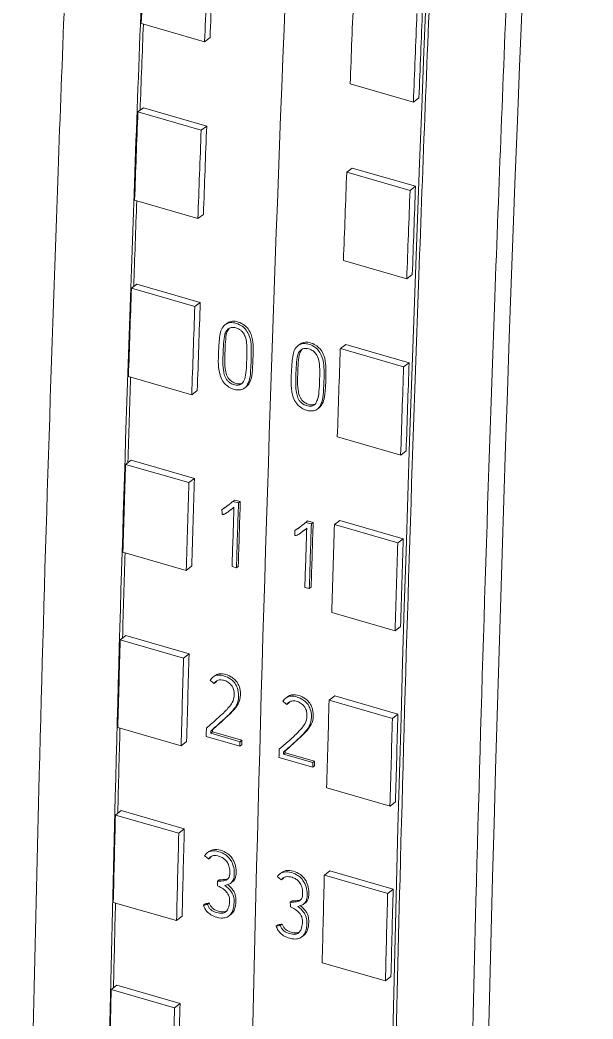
# Model space of a CAD drawing. Header units: inches. Extents: x 9220 to 92460, y -39241 to 4813.
# Drawn here: x 74714.8 to 74726.42, y -33803.64 to -33783.39 of the extents above; entities that cross this region are included whole.
import ezdxf

# ---------------------------------------------------------------- set-up
doc = ezdxf.new("R2010")
doc.units = ezdxf.units.IN
doc.header["$MEASUREMENT"] = 0

# ---------------------------------------------------------------- blocks, each defined once
blk = doc.blocks.new('A$C027ebf9d')
at = {"color": 0, "linetype": 'Continuous', "lineweight": 0}
for p, q in [((21.3335, -17.208), (21.4017, -17.2277)), ((21.4075, -17.2233), (21.4017, -17.2277)), ((21.6267, -17.2927), (21.5585, -17.273)), ((21.6326, -17.2883), (21.6267, -17.2927)), ((21.3298, -17.3033), (21.3357, -17.2989)), ((21.3298, -17.3033), (21.398, -17.323)), ((21.3357, -17.2989), (21.4039, -17.3185)), ((21.398, -17.323), (21.4039, -17.3185)), ((21.5548, -17.3682), (21.5607, -17.3638)), ((21.623, -17.3879), (21.5548, -17.3682)), ((21.6289, -17.3835), (21.5607, -17.3638)), ((21.623, -17.3879), (21.6289, -17.3835)), ((21.3263, -17.3984), (21.3945, -17.4181)), ((21.4004, -17.4137), (21.3945, -17.4181)), ((21.6195, -17.4831), (21.5513, -17.4634)), ((21.6254, -17.4786), (21.6195, -17.4831)), ((21.3229, -17.4934), (21.3288, -17.4889)), ((21.3288, -17.4889), (21.397, -17.5086)), ((21.3229, -17.4934), (21.3911, -17.5131)), ((21.3911, -17.5131), (21.397, -17.5086)), ((21.4236, -17.5327), (21.4256, -17.5312)), ((21.5021, -17.5553), (21.504, -17.5538)), ((21.5479, -17.5584), (21.5538, -17.5539)), ((21.622, -17.5736), (21.5538, -17.5539)), ((21.6161, -17.5781), (21.5479, -17.5584)), ((21.6161, -17.5781), (21.622, -17.5736)), ((21.3197, -17.5883), (21.3879, -17.608)), ((21.4446, -17.6009), (21.4465, -17.5994)), ((21.3938, -17.6035), (21.3879, -17.608)), ((21.523, -17.6236), (21.5249, -17.6221)), ((21.6129, -17.673), (21.5447, -17.6533)), ((21.6188, -17.6685), (21.6129, -17.673)), ((21.3166, -17.6831), (21.3225, -17.6785)), ((21.3166, -17.6831), (21.3848, -17.7027)), ((21.3225, -17.6785), (21.3907, -17.6982)), ((21.3848, -17.7027), (21.3907, -17.6982)), ((21.4322, -17.723), (21.4342, -17.7215)), ((21.4382, -17.7247), (21.4322, -17.723)), ((21.4342, -17.7215), (21.4401, -17.7232)), ((21.4382, -17.7247), (21.4401, -17.7232)), ((21.4204, -17.7318), (21.4223, -17.7303)), ((21.4296, -17.7322), (21.4316, -17.7307)), ((21.5106, -17.7456), (21.5126, -17.7441)), ((21.5166, -17.7473), (21.5106, -17.7456)), ((21.5126, -17.7441), (21.5186, -17.7458)), ((21.5166, -17.7473), (21.5186, -17.7458)), ((21.5416, -17.748), (21.5475, -17.7435)), ((21.6098, -17.7677), (21.5416, -17.748)), ((21.6157, -17.7632), (21.5475, -17.7435)), ((21.4988, -17.7544), (21.5008, -17.7529)), ((21.508, -17.7548), (21.51, -17.7533)), ((21.6098, -17.7677), (21.6157, -17.7632)), ((21.3136, -17.7777), (21.3818, -17.7974)), ((21.3877, -17.7929), (21.3818, -17.7974)), ((21.4313, -17.793), (21.436, -17.7944)), ((21.436, -17.7944), (21.438, -17.7929)), ((21.5097, -17.8156), (21.5144, -17.817)), ((21.5144, -17.817), (21.5164, -17.8155)), ((21.6069, -17.8624), (21.5387, -17.8427)), ((21.6127, -17.8578), (21.6069, -17.8624)), ((21.3108, -17.8722), (21.3167, -17.8676)), ((21.3167, -17.8676), (21.3849, -17.8873)), ((21.3108, -17.8722), (21.379, -17.8919)), ((21.379, -17.8919), (21.3849, -17.8873)), ((21.4105, -17.9124), (21.4125, -17.9109)), ((21.4118, -17.9193), (21.4138, -17.9178)), ((21.489, -17.935), (21.4909, -17.9335)), ((21.5359, -17.9372), (21.5418, -17.9326)), ((21.61, -17.9523), (21.5418, -17.9326)), ((21.4902, -17.9419), (21.4922, -17.9404)), ((21.6041, -17.9569), (21.5359, -17.9372)), ((21.6041, -17.9569), (21.61, -17.9523)), ((21.3082, -17.9666), (21.3764, -17.9863)), ((21.4033, -17.9763), (21.4396, -17.9867)), ((21.4082, -17.9728), (21.4102, -17.9713)), ((21.4398, -17.9819), (21.4082, -17.9728)), ((21.4083, -17.9705), (21.4102, -17.969)), ((21.4102, -17.9713), (21.4417, -17.9804)), ((21.3823, -17.9817), (21.3764, -17.9863)), ((21.4396, -17.9867), (21.4416, -17.9852)), ((21.4398, -17.9819), (21.4417, -17.9804)), ((21.4866, -17.9954), (21.4886, -17.9939)), ((21.5182, -18.0045), (21.4866, -17.9954)), ((21.4867, -17.9931), (21.4887, -17.9916)), ((21.4886, -17.9939), (21.5202, -18.003)), ((21.4818, -17.9989), (21.5181, -18.0094)), ((21.5181, -18.0094), (21.52, -18.0079)), ((21.5182, -18.0045), (21.5202, -18.003)), ((21.6014, -18.0513), (21.5332, -18.0316)), ((21.6073, -18.0467), (21.6014, -18.0513)), ((21.3057, -18.0609), (21.3116, -18.0562)), ((21.3057, -18.0609), (21.3739, -18.0805)), ((21.3116, -18.0562), (21.3798, -18.0759)), ((21.3739, -18.0805), (21.3798, -18.0759)), ((21.4043, -18.1017), (21.4063, -18.1002)), ((21.406, -18.1083), (21.4079, -18.1068)), ((21.4827, -18.1243), (21.4847, -18.1228)), ((21.5307, -18.1258), (21.5366, -18.1212)), ((21.5989, -18.1455), (21.5307, -18.1258)), ((21.6048, -18.1409), (21.5366, -18.1212)), ((21.4156, -18.1322), (21.4175, -18.1307)), ((21.4298, -18.1342), (21.4318, -18.1327)), ((21.4844, -18.1309), (21.4864, -18.1294)), ((21.5989, -18.1455), (21.6048, -18.1409)), ((21.3033, -18.155), (21.3715, -18.1747)), ((21.4003, -18.158), (21.4023, -18.1565)), ((21.4047, -18.1572), (21.4067, -18.1557)), ((21.494, -18.1548), (21.496, -18.1533)), ((21.5083, -18.1569), (21.5102, -18.1554)), ((21.3774, -18.17), (21.3715, -18.1747)), ((21.4278, -18.1697), (21.4298, -18.1682)), ((21.4788, -18.1806), (21.4807, -18.1792)), ((21.4832, -18.1799), (21.4851, -18.1784)), ((21.5062, -18.1923), (21.5082, -18.1908)), ((21.5965, -18.2397), (21.5283, -18.22)), ((21.6024, -18.235), (21.5965, -18.2397)), ((21.3011, -18.249), (21.307, -18.2443)), ((21.307, -18.2443), (21.3752, -18.264)), ((21.3011, -18.249), (21.3693, -18.2687)), ((21.3693, -18.2687), (21.3752, -18.264))]:
    blk.add_line(p, q, dxfattribs=at)
for centre, major_axis, ratio, start_param, end_param in [((41.1225, -2.632), (-10.9193, -37.8255), 0.433013, -1.102762, -0.989056), ((41.1225, -2.632), (-10.9193, -37.8255), 0.433013, -1.102762, -0.989056), ((41.2725, -2.6753), (-10.9193, -37.8255), 0.433013, -1.100465, -0.991379), ((41.358, -2.6997), (-10.9095, -37.7915), 0.433013, -1.097566, -0.991094), ((41.0441, -2.6094), (-10.9193, -37.8255), 0.433013, -1.055709, -1.053001), ((41.2691, -2.6743), (-10.9193, -37.8255), 0.433013, -1.055709, -1.053001), ((41.0441, -2.6094), (-10.9193, -37.8255), 0.433013, -1.050295, -1.047589), ((41.2691, -2.6743), (-10.9193, -37.8255), 0.433013, -1.050295, -1.047589), ((41.0441, -2.6094), (-10.9193, -37.8255), 0.433013, -1.044884, -1.042178), ((41.2691, -2.6743), (-10.9193, -37.8255), 0.433013, -1.044884, -1.042178), ((41.0441, -2.6094), (-10.9193, -37.8255), 0.433013, -1.039474, -1.03677), ((41.0946, -2.624), (-10.9197, -37.8254), 0.43303, -1.039167, -1.037175), ((41.0653, -2.6157), (-8.72, -38.45), 0.458432, -1.065454, -1.065306), ((41.0899, -2.6228), (-10.9208, -37.8292), 0.43303, -1.039002, -1.037182), ((41.1731, -2.6466), (-10.9197, -37.8254), 0.43303, -1.039167, -1.037175), ((41.1437, -2.6383), (-8.72, -38.45), 0.458432, -1.065454, -1.065306), ((41.1683, -2.6454), (-10.9208, -37.8292), 0.43303, -1.039002, -1.037182), ((41.2691, -2.6743), (-10.9193, -37.8255), 0.433013, -1.039474, -1.03677), ((41.0441, -2.6094), (-10.9193, -37.8255), 0.433013, -1.034067, -1.031362), ((40.3194, -2.4004), (-66.7301, 53.1473), 0.280885, 1.510659, 1.510723), ((40.3978, -2.423), (-66.7301, 53.1473), 0.280885, 1.510659, 1.510723), ((41.2691, -2.6743), (-10.9193, -37.8255), 0.433013, -1.034067, -1.031362), ((41.0675, -2.6163), (-10.9208, -37.8292), 0.43303, -1.032007, -1.031752), ((41.0722, -2.6175), (-10.9197, -37.8254), 0.43303, -1.03195, -1.031883), ((41.1038, -2.6266), (-10.9197, -37.8254), 0.43303, -1.031883, -1.031744), ((41.1459, -2.639), (-10.9208, -37.8292), 0.43303, -1.032007, -1.031752), ((41.1506, -2.6401), (-10.9197, -37.8254), 0.43303, -1.03195, -1.031883), ((41.1822, -2.6493), (-10.9197, -37.8254), 0.43303, -1.031883, -1.031744), ((41.0441, -2.6094), (-10.9193, -37.8255), 0.433013, -1.02866, -1.025957), ((41.2691, -2.6743), (-10.9193, -37.8255), 0.433013, -1.02866, -1.025957), ((42.4289, -3.0094), (-78.3791, -17.1476), 0.134473, 1.269885, 1.269943), ((42.5074, -3.032), (-78.3791, -17.1476), 0.134473, 1.269885, 1.269943), ((41.0441, -2.6094), (-10.9193, -37.8255), 0.433013, -1.023255, -1.020552)]:
    blk.add_ellipse(centre, major_axis=major_axis, ratio=ratio, start_param=start_param, end_param=end_param, dxfattribs=at)
at = {"color": 0, "linetype": 'Continuous', "lineweight": 0, "extrusion": (0, 0, -1)}
for centre, major_axis, ratio, start_param, end_param in [((40.9759, -2.5897), (10.9226, 37.8369), 0.433013, -2.088592, -2.085884), ((41.0441, -2.6094), (10.9226, 37.8369), 0.433013, -2.088592, -2.085884), ((41.2009, -2.6547), (10.9226, 37.8369), 0.433013, -2.088592, -2.085884), ((41.2691, -2.6743), (10.9226, 37.8369), 0.433013, -2.088592, -2.085884), ((40.9725, -2.5887), (10.9193, 37.8255), 0.433013, -2.091401, -2.088763), ((40.9759, -2.5897), (10.9226, 37.8369), 0.433013, -2.094004, -2.091297), ((41.0441, -2.6094), (10.9226, 37.8369), 0.433013, -2.094004, -2.091297), ((41.2009, -2.6547), (10.9226, 37.8369), 0.433013, -2.094004, -2.091297), ((41.2691, -2.6743), (10.9226, 37.8369), 0.433013, -2.094004, -2.091297), ((40.9725, -2.5887), (10.9193, 37.8255), 0.433013, -2.096813, -2.094177), ((40.9759, -2.5897), (10.9226, 37.8369), 0.433013, -2.099414, -2.096709), ((41.0441, -2.6094), (10.9226, 37.8369), 0.433013, -2.099414, -2.096709), ((41.2009, -2.6547), (10.9226, 37.8369), 0.433013, -2.099414, -2.096709), ((41.2691, -2.6743), (10.9226, 37.8369), 0.433013, -2.099414, -2.096709), ((40.9725, -2.5887), (10.9193, 37.8255), 0.433013, -2.102224, -2.09959), ((40.9759, -2.5897), (10.9226, 37.8369), 0.433013, -2.104823, -2.102118), ((41.0441, -2.6094), (10.9226, 37.8369), 0.433013, -2.104823, -2.102118), ((41.0946, -2.6242), (10.9208, 37.8292), 0.43303, -2.104411, -2.102419), ((41.1731, -2.6468), (10.9208, 37.8292), 0.43303, -2.104411, -2.102419), ((41.2009, -2.6547), (10.9226, 37.8369), 0.433013, -2.104823, -2.102118), ((41.2691, -2.6743), (10.9226, 37.8369), 0.433013, -2.104823, -2.102118), ((40.9725, -2.5887), (10.9193, 37.8255), 0.433013, -2.107633, -2.105), ((40.9759, -2.5897), (10.9226, 37.8369), 0.433013, -2.11023, -2.107526), ((41.0441, -2.6094), (10.9226, 37.8369), 0.433013, -2.11023, -2.107526), ((41.2009, -2.6547), (10.9226, 37.8369), 0.433013, -2.11023, -2.107526), ((41.2691, -2.6743), (10.9226, 37.8369), 0.433013, -2.11023, -2.107526), ((40.9725, -2.5887), (10.9193, 37.8255), 0.433013, -2.11304, -2.11041), ((41.0722, -2.6177), (10.9208, 37.8292), 0.43303, -2.109702, -2.109636), ((41.1038, -2.6268), (10.9208, 37.8292), 0.43303, -2.109841, -2.109702), ((41.1506, -2.6403), (10.9208, 37.8292), 0.43303, -2.109702, -2.109636), ((41.1822, -2.6495), (10.9208, 37.8292), 0.43303, -2.109841, -2.109702), ((40.9759, -2.5897), (10.9226, 37.8369), 0.433013, -2.115636, -2.112933), ((41.0441, -2.6094), (10.9226, 37.8369), 0.433013, -2.115636, -2.112933), ((39.932, -2.2885), (-68.22, 53.5601), 0.275788, -1.515397, -1.515333), ((40.0104, -2.3112), (-68.22, 53.5601), 0.275788, -1.515397, -1.515333), ((41.2009, -2.6547), (10.9226, 37.8369), 0.433013, -2.115636, -2.112933), ((41.0482, -2.6108), (8.6746, 38.4625), 0.458913, -2.087114, -2.086976), ((41.2691, -2.6743), (10.9226, 37.8369), 0.433013, -2.115636, -2.112933), ((40.9725, -2.5887), (10.9193, 37.8255), 0.433013, -2.118446, -2.115818), ((42.4294, -3.0093), (-78.3713, -17.1459), 0.134473, -1.269935, -1.269877), ((41.1266, -2.6334), (8.6746, 38.4625), 0.458913, -2.087114, -2.086976), ((42.5078, -3.0319), (-78.3713, -17.1459), 0.134473, -1.269935, -1.269877), ((40.9759, -2.5897), (10.9226, 37.8369), 0.433013, -2.12104, -2.118338), ((41.0441, -2.6094), (10.9226, 37.8369), 0.433013, -2.12104, -2.118338)]:
    blk.add_ellipse(centre, major_axis=major_axis, ratio=ratio, start_param=start_param, end_param=end_param, dxfattribs=at)
at = {"color": 0, "linetype": 'Continuous', "lineweight": 0}
for points, knots in [([(21.285, -19.3517), (21.2855, -19.2373), (21.2876, -18.9639), (21.2939, -18.5275), (21.3059, -17.9892), (21.3215, -17.4883), (21.3411, -16.9868), (21.3647, -16.4697), (21.3923, -15.9626), (21.4138, -15.6178), (21.4209, -15.5078)], [0.1285183, 0.1285183, 0.1285183, 0.1285183, 0.1989102, 0.2963502, 0.3949059, 0.525445, 0.5979674, 0.6950356, 0.8333844, 0.8979673, 0.8979673, 0.8979673, 0.8979673]), ([(21.332, -15.5948), (21.3274, -15.6678), (21.3085, -15.9756), (21.2828, -16.4461), (21.2593, -16.9632), (21.2397, -17.4646), (21.224, -17.9655), (21.2121, -18.5039), (21.2057, -18.9444), (21.2034, -19.2492), (21.2029, -19.3949), (21.2028, -19.4221)], [0.1237088, 0.1237088, 0.1237088, 0.1237088, 0.1666156, 0.3049644, 0.4020326, 0.474555, 0.6050941, 0.7036498, 0.8010898, 0.8739842, 0.8907937, 0.8907937, 0.8907937, 0.8907937]), ([(21.7277, -15.5964), (21.7206, -15.7064), (21.6992, -16.0512), (21.6715, -16.5583), (21.648, -17.0754), (21.6283, -17.5768), (21.6127, -18.0777), (21.6007, -18.6161), (21.5945, -19.0525), (21.5924, -19.3259), (21.5918, -19.4403)], [0.1020327, 0.1020327, 0.1020327, 0.1020327, 0.1666156, 0.3049644, 0.4020326, 0.474555, 0.6050941, 0.7036498, 0.8010898, 0.8714817, 0.8714817, 0.8714817, 0.8714817]), ([(21.8025, -15.7307), (21.7979, -15.8036), (21.779, -16.1115), (21.7534, -16.5819), (21.7298, -17.099), (21.7102, -17.6005), (21.6945, -18.1014), (21.6826, -18.6397), (21.6762, -19.0802), (21.6739, -19.385), (21.6734, -19.5307), (21.6733, -19.558)], [0.1237088, 0.1237088, 0.1237088, 0.1237088, 0.1666156, 0.3049644, 0.4020326, 0.474555, 0.6050941, 0.7036498, 0.8010898, 0.8739842, 0.8907937, 0.8907937, 0.8907937, 0.8907937]), ([(21.4296, -17.5304), (21.4316, -17.5302), (21.4337, -17.5305), (21.4381, -17.5319), (21.4404, -17.5331), (21.4441, -17.5357), (21.4455, -17.5373), (21.4477, -17.5401), (21.4488, -17.5422), (21.4512, -17.5485), (21.4517, -17.5528), (21.4522, -17.562), (21.4517, -17.574), (21.4512, -17.5844), (21.4508, -17.588), (21.4494, -17.594), (21.4483, -17.5963), (21.4465, -17.5992), (21.4455, -17.6004), (21.4427, -17.6022), (21.4411, -17.6027), (21.4394, -17.6029), (21.438, -17.603), (21.4365, -17.6029), (21.4337, -17.6024), (21.4321, -17.6019), (21.4288, -17.6005), (21.427, -17.5994), (21.4239, -17.5967), (21.4225, -17.5953), (21.42, -17.5913), (21.4188, -17.589), (21.4157, -17.5768), (21.4165, -17.5674), (21.4171, -17.5539), (21.4174, -17.5475), (21.4189, -17.5403), (21.4195, -17.5382), (21.4217, -17.5342), (21.4232, -17.5329), (21.4259, -17.5313), (21.4275, -17.5306), (21.4296, -17.5304), (21.4296, -17.5304), (21.4296, -17.5304)], [-0.1111155, -0.1111155, -0.1111155, -0.1111155, -0.1086583, -0.1086583, -0.1059859, -0.1059859, -0.1029874, -0.1029874, -0.0984586, -0.0984586, -0.0906933, -0.0906933, -0.0762837, -0.0762837, -0.0543502, -0.0543502, -0.0323193, -0.0323193, -0.0159271, -0.0159271, 0, 0, 0, 0.0130315, 0.0130315, 0.025191, 0.025191, 0.0383317, 0.0383317, 0.0479156, 0.0479156, 0.0548967, 0.0548967, 0.0728488, 0.0728488, 0.0791035, 0.0791035, 0.0814984, 0.0814984, 0.0839459, 0.0839459, 0.0864601, 0.0864601, 0.0865132, 0.0865132, 0.0865132, 0.0865132]), ([(21.4316, -17.5289), (21.4297, -17.5291), (21.428, -17.5297), (21.4263, -17.5307), (21.4259, -17.531), (21.4256, -17.5312)], [0.135609648, 0.135609648, 0.135609648, 0.135609648, 0.138325648, 0.138325648, 0.13893138, 0.13893138, 0.13893138, 0.13893138]), ([(21.4465, -17.5994), (21.4476, -17.5986), (21.4484, -17.5976), (21.4504, -17.5948), (21.4514, -17.5925), (21.4528, -17.5868), (21.4531, -17.5833), (21.4536, -17.5729), (21.4542, -17.5606), (21.4537, -17.5511), (21.4532, -17.5471), (21.4509, -17.541), (21.4498, -17.5389), (21.4476, -17.5359), (21.4462, -17.5344), (21.4425, -17.5317), (21.4403, -17.5305), (21.4357, -17.529), (21.4336, -17.5287), (21.4316, -17.5289), (21.4316, -17.5289), (21.4316, -17.5289)], [0.2414702, 0.2414702, 0.2414702, 0.2414702, 0.2570515, 0.2570515, 0.2842088, 0.2842088, 0.313235, 0.313235, 0.3332121, 0.3332121, 0.3424456, 0.3424456, 0.3478054, 0.3478054, 0.3512463, 0.3512463, 0.3541297, 0.3541297, 0.3568882, 0.3568882, 0.3568917, 0.3568917, 0.3568917, 0.3568917]), ([(21.4412, -17.5391), (21.4417, -17.5396), (21.4422, -17.5401), (21.4438, -17.5421), (21.4446, -17.5437), (21.4463, -17.5479), (21.4467, -17.5505), (21.4474, -17.556), (21.4472, -17.5602), (21.4471, -17.5671), (21.447, -17.5779), (21.4457, -17.5881), (21.445, -17.5906), (21.4438, -17.5934), (21.4432, -17.5946), (21.4414, -17.5965), (21.4405, -17.597), (21.4384, -17.5977), (21.4371, -17.5978), (21.4339, -17.5975), (21.4322, -17.5969), (21.4294, -17.5956), (21.4282, -17.5948), (21.4272, -17.5938), (21.4262, -17.593), (21.4256, -17.5922), (21.4247, -17.5907), (21.4242, -17.5898), (21.423, -17.587), (21.4225, -17.5848), (21.4218, -17.5808), (21.4214, -17.5777), (21.4214, -17.5673), (21.4217, -17.5571), (21.4228, -17.5459), (21.4233, -17.5437), (21.4241, -17.541), (21.4248, -17.5396), (21.4266, -17.5375), (21.4275, -17.5367), (21.4296, -17.5357), (21.4307, -17.5355), (21.4334, -17.5355), (21.4349, -17.5359), (21.4375, -17.5369), (21.4388, -17.5374), (21.4404, -17.5385), (21.4408, -17.5388), (21.4412, -17.5391)], [-0.1712618, -0.1712618, -0.1712618, -0.1712618, -0.1662072, -0.1662072, -0.1572858, -0.1572858, -0.1424502, -0.1424502, -0.1009639, -0.1009639, -0.075631, -0.075631, -0.0612275, -0.0612275, -0.0504301, -0.0504301, -0.040338, -0.040338, -0.0268727, -0.0268727, -0.0112299, -0.0112299, 0, 0, 0, 0.0098213, 0.0098213, 0.0232161, 0.0232161, 0.0500182, 0.0500182, 0.087065, 0.087065, 0.1181568, 0.1181568, 0.1386283, 0.1386283, 0.1679235, 0.1679235, 0.1882961, 0.1882961, 0.2061734, 0.2061734, 0.2261508, 0.2261508, 0.239729, 0.239729, 0.2435611, 0.2435611, 0.2435611, 0.2435611]), ([(21.4283, -17.5363), (21.4282, -17.5364), (21.4281, -17.5366), (21.4269, -17.5379), (21.4262, -17.5394), (21.4253, -17.542), (21.4248, -17.5439), (21.4237, -17.5551), (21.4234, -17.5658), (21.4234, -17.5761), (21.4237, -17.5795), (21.4246, -17.5838), (21.4251, -17.586), (21.4264, -17.5889), (21.4269, -17.5898), (21.4283, -17.5916), (21.4291, -17.5923), (21.4297, -17.5929), (21.4309, -17.5938), (21.4321, -17.5945), (21.4351, -17.5958), (21.437, -17.5963), (21.44, -17.5963), (21.4412, -17.5961), (21.4423, -17.5956)], [0.2640301, 0.2640301, 0.2640301, 0.2640301, 0.2654367, 0.2654367, 0.2786209, 0.2786209, 0.2884759, 0.2884759, 0.3039526, 0.3039526, 0.3218368, 0.3218368, 0.3340151, 0.3340151, 0.3396562, 0.3396562, 0.3461222, 0.3461222, 0.3461222, 0.3575682, 0.3575682, 0.3724117, 0.3724117, 0.3826963, 0.3826963, 0.3826963, 0.3826963]), ([(21.5081, -17.553), (21.51, -17.5528), (21.5121, -17.5531), (21.5166, -17.5545), (21.5188, -17.5557), (21.5225, -17.5584), (21.524, -17.5599), (21.5261, -17.5628), (21.5272, -17.5648), (21.5296, -17.5711), (21.5301, -17.5754), (21.5306, -17.5847), (21.5301, -17.5967), (21.5296, -17.607), (21.5293, -17.6106), (21.5279, -17.6166), (21.5268, -17.6189), (21.5249, -17.6218), (21.5239, -17.623), (21.5211, -17.6248), (21.5195, -17.6253), (21.5178, -17.6255), (21.5164, -17.6256), (21.515, -17.6255), (21.5121, -17.625), (21.5106, -17.6246), (21.5072, -17.6231), (21.5054, -17.622), (21.5023, -17.6194), (21.5009, -17.6179), (21.4984, -17.6139), (21.4973, -17.6117), (21.4941, -17.5994), (21.495, -17.59), (21.4956, -17.5766), (21.4959, -17.5701), (21.4973, -17.5629), (21.4979, -17.5608), (21.5002, -17.5569), (21.5016, -17.5556), (21.5043, -17.5539), (21.506, -17.5532), (21.508, -17.553), (21.508, -17.553), (21.5081, -17.553)], [-0.1111155, -0.1111155, -0.1111155, -0.1111155, -0.1086583, -0.1086583, -0.1059859, -0.1059859, -0.1029874, -0.1029874, -0.0984586, -0.0984586, -0.0906933, -0.0906933, -0.0762837, -0.0762837, -0.0543502, -0.0543502, -0.0323193, -0.0323193, -0.0159271, -0.0159271, 0, 0, 0, 0.0130315, 0.0130315, 0.025191, 0.025191, 0.0383317, 0.0383317, 0.0479156, 0.0479156, 0.0548967, 0.0548967, 0.0728488, 0.0728488, 0.0791035, 0.0791035, 0.0814984, 0.0814984, 0.0839459, 0.0839459, 0.0864601, 0.0864601, 0.0865132, 0.0865132, 0.0865132, 0.0865132]), ([(21.51, -17.5515), (21.5081, -17.5517), (21.5065, -17.5523), (21.5047, -17.5534), (21.5044, -17.5536), (21.504, -17.5538)], [0.135609648, 0.135609648, 0.135609648, 0.135609648, 0.138325648, 0.138325648, 0.13893138, 0.13893138, 0.13893138, 0.13893138]), ([(21.5249, -17.6221), (21.526, -17.6213), (21.5269, -17.6203), (21.5288, -17.6174), (21.5298, -17.6151), (21.5312, -17.6095), (21.5316, -17.6059), (21.5321, -17.5956), (21.5326, -17.5832), (21.5321, -17.5738), (21.5316, -17.5698), (21.5293, -17.5636), (21.5282, -17.5615), (21.526, -17.5585), (21.5247, -17.557), (21.5209, -17.5543), (21.5187, -17.5531), (21.5141, -17.5516), (21.512, -17.5513), (21.5101, -17.5515), (21.51, -17.5515), (21.51, -17.5515)], [0.2414702, 0.2414702, 0.2414702, 0.2414702, 0.2570515, 0.2570515, 0.2842088, 0.2842088, 0.313235, 0.313235, 0.3332121, 0.3332121, 0.3424456, 0.3424456, 0.3478054, 0.3478054, 0.3512463, 0.3512463, 0.3541297, 0.3541297, 0.3568882, 0.3568882, 0.3568917, 0.3568917, 0.3568917, 0.3568917]), ([(21.5196, -17.5618), (21.5201, -17.5622), (21.5206, -17.5628), (21.5222, -17.5648), (21.523, -17.5663), (21.5247, -17.5705), (21.5251, -17.5731), (21.5258, -17.5787), (21.5257, -17.5828), (21.5256, -17.5897), (21.5254, -17.6005), (21.5242, -17.6108), (21.5234, -17.6132), (21.5222, -17.616), (21.5216, -17.6172), (21.5198, -17.6191), (21.5189, -17.6197), (21.5169, -17.6204), (21.5155, -17.6205), (21.5124, -17.6201), (21.5106, -17.6196), (21.5078, -17.6182), (21.5067, -17.6174), (21.5056, -17.6165), (21.5046, -17.6156), (21.504, -17.6148), (21.5031, -17.6134), (21.5026, -17.6125), (21.5014, -17.6096), (21.5009, -17.6074), (21.5002, -17.6034), (21.4999, -17.6003), (21.4999, -17.5899), (21.5001, -17.5797), (21.5012, -17.5685), (21.5018, -17.5663), (21.5026, -17.5637), (21.5032, -17.5622), (21.505, -17.5601), (21.506, -17.5593), (21.5081, -17.5583), (21.5091, -17.5581), (21.5118, -17.5582), (21.5133, -17.5585), (21.5159, -17.5595), (21.5172, -17.5601), (21.5188, -17.5611), (21.5192, -17.5614), (21.5196, -17.5618)], [-0.1712618, -0.1712618, -0.1712618, -0.1712618, -0.1662072, -0.1662072, -0.1572858, -0.1572858, -0.1424502, -0.1424502, -0.1009639, -0.1009639, -0.075631, -0.075631, -0.0612275, -0.0612275, -0.0504301, -0.0504301, -0.040338, -0.040338, -0.0268727, -0.0268727, -0.0112299, -0.0112299, 0, 0, 0, 0.0098213, 0.0098213, 0.0232161, 0.0232161, 0.0500182, 0.0500182, 0.087065, 0.087065, 0.1181568, 0.1181568, 0.1386283, 0.1386283, 0.1679235, 0.1679235, 0.1882961, 0.1882961, 0.2061734, 0.2061734, 0.2261508, 0.2261508, 0.239729, 0.239729, 0.2435611, 0.2435611, 0.2435611, 0.2435611]), ([(21.5068, -17.5589), (21.5066, -17.5591), (21.5065, -17.5592), (21.5053, -17.5606), (21.5046, -17.562), (21.5038, -17.5646), (21.5032, -17.5665), (21.5021, -17.5778), (21.5018, -17.5884), (21.5018, -17.5988), (21.5022, -17.6021), (21.503, -17.6064), (21.5035, -17.6086), (21.5049, -17.6115), (21.5054, -17.6124), (21.5067, -17.6142), (21.5075, -17.615), (21.5081, -17.6155), (21.5093, -17.6164), (21.5106, -17.6172), (21.5136, -17.6184), (21.5154, -17.6189), (21.5185, -17.6189), (21.5197, -17.6187), (21.5207, -17.6182)], [0.2640301, 0.2640301, 0.2640301, 0.2640301, 0.2654367, 0.2654367, 0.2786209, 0.2786209, 0.2884759, 0.2884759, 0.3039526, 0.3039526, 0.3218368, 0.3218368, 0.3340151, 0.3340151, 0.3396562, 0.3396562, 0.3461222, 0.3461222, 0.3461222, 0.3575682, 0.3575682, 0.3724117, 0.3724117, 0.3826963, 0.3826963, 0.3826963, 0.3826963]), ([(21.4322, -17.723), (21.4313, -17.7238), (21.4303, -17.7245), (21.4293, -17.7253), (21.4293, -17.7254), (21.4292, -17.7255), (21.4291, -17.7256), (21.4282, -17.7263), (21.4273, -17.7269), (21.4264, -17.7276), (21.4262, -17.7278), (21.426, -17.728), (21.4257, -17.7282), (21.4248, -17.7289), (21.4238, -17.7296), (21.4228, -17.7303), (21.422, -17.7308), (21.4212, -17.7313), (21.4204, -17.7318)], [0, 0, 0, 0, 0.250322, 0.250322, 0.250322, 0.275948, 0.275948, 0.275948, 0.500643, 0.500643, 0.500643, 0.561097, 0.561097, 0.561097, 0.80727, 0.80727, 0.80727, 1, 1, 1, 1]), ([(21.4223, -17.7303), (21.4232, -17.7298), (21.424, -17.7293), (21.4248, -17.7288), (21.425, -17.7287), (21.4252, -17.7285), (21.4255, -17.7283), (21.4257, -17.7282), (21.4259, -17.728), (21.4261, -17.7279)], [0, 0, 0, 0, 0.1926314, 0.1926314, 0.1926314, 0.250698, 0.250698, 0.250698, 0.3021694, 0.3021694, 0.3021694, 0.3021694]), ([(21.4205, -17.737), (21.4209, -17.7371), (21.4213, -17.7371), (21.4218, -17.7371), (21.4222, -17.737), (21.4227, -17.7368), (21.4233, -17.7365), (21.4251, -17.7354), (21.4263, -17.7346), (21.4292, -17.7325), (21.4313, -17.7309), (21.4332, -17.7293)], [-0.06741879, -0.06741879, -0.06741879, -0.06741879, -0.05862456, -0.05862456, -0.04697844, -0.04697844, -0.03637491, -0.03637491, -0.02425023, -0.02425023, 0, 0, 0, 0]), ([(21.4332, -17.7294), (21.4329, -17.7297), (21.4326, -17.7299), (21.4322, -17.7302), (21.432, -17.7304), (21.4318, -17.7305), (21.4316, -17.7307)], [0.1661425, 0.1661425, 0.1661425, 0.1661425, 0.2518053, 0.2518053, 0.2518053, 0.3074419, 0.3074419, 0.3074419, 0.3074419]), ([(21.5106, -17.7456), (21.5097, -17.7464), (21.5087, -17.7472), (21.5078, -17.748), (21.5077, -17.748), (21.5076, -17.7481), (21.5075, -17.7482), (21.5066, -17.7489), (21.5058, -17.7496), (21.5049, -17.7502), (21.5046, -17.7504), (21.5044, -17.7506), (21.5042, -17.7508), (21.5032, -17.7515), (21.5022, -17.7523), (21.5012, -17.7529), (21.5004, -17.7535), (21.4996, -17.7539), (21.4988, -17.7544)], [0, 0, 0, 0, 0.250322, 0.250322, 0.250322, 0.275948, 0.275948, 0.275948, 0.500643, 0.500643, 0.500643, 0.561097, 0.561097, 0.561097, 0.80727, 0.80727, 0.80727, 1, 1, 1, 1]), ([(21.5008, -17.7529), (21.5016, -17.7525), (21.5024, -17.752), (21.5032, -17.7514), (21.5034, -17.7513), (21.5037, -17.7511), (21.5039, -17.751), (21.5041, -17.7508), (21.5043, -17.7507), (21.5045, -17.7505)], [0, 0, 0, 0, 0.1926314, 0.1926314, 0.1926314, 0.250698, 0.250698, 0.250698, 0.3021694, 0.3021694, 0.3021694, 0.3021694]), ([(21.4989, -17.7597), (21.4993, -17.7598), (21.4997, -17.7598), (21.5003, -17.7597), (21.5006, -17.7596), (21.5012, -17.7594), (21.5017, -17.7592), (21.5036, -17.758), (21.5047, -17.7572), (21.5076, -17.7551), (21.5097, -17.7535), (21.5117, -17.752)], [-0.06741879, -0.06741879, -0.06741879, -0.06741879, -0.05862456, -0.05862456, -0.04697844, -0.04697844, -0.03637491, -0.03637491, -0.02425023, -0.02425023, 0, 0, 0, 0]), ([(21.5117, -17.752), (21.5113, -17.7523), (21.511, -17.7526), (21.5107, -17.7528), (21.5104, -17.753), (21.5102, -17.7532), (21.51, -17.7533)], [0.1661425, 0.1661425, 0.1661425, 0.1661425, 0.2518053, 0.2518053, 0.2518053, 0.3074419, 0.3074419, 0.3074419, 0.3074419]), ([(21.4083, -17.9705), (21.4123, -17.9668), (21.4164, -17.9632), (21.429, -17.9519), (21.4321, -17.9482), (21.4355, -17.9438), (21.4369, -17.9412), (21.4384, -17.9345), (21.4385, -17.9311), (21.4375, -17.925), (21.4367, -17.9231), (21.4352, -17.9202), (21.4341, -17.9185), (21.4319, -17.9162), (21.4308, -17.9152), (21.4283, -17.9135), (21.4252, -17.9116), (21.4183, -17.91), (21.4163, -17.9101), (21.4134, -17.9107), (21.4119, -17.9113), (21.4094, -17.9132), (21.4084, -17.9144), (21.4076, -17.9158)], [-0.4882068, -0.4882068, -0.4882068, -0.4882068, -0.4648363, -0.4648363, -0.4160102, -0.4160102, -0.3291977, -0.3291977, -0.2479878, -0.2479878, -0.1752097, -0.1752097, -0.1048367, -0.1048367, -0.0614951, -0.0614951, -0.043194, -0.043194, -0.0306836, -0.0306836, -0.0153382, -0.0153382, 0, 0, 0, 0]), ([(21.4125, -17.9109), (21.4125, -17.9108), (21.4126, -17.9108), (21.4139, -17.9098), (21.4154, -17.9092), (21.4183, -17.9086), (21.4202, -17.9085), (21.4272, -17.9101), (21.4303, -17.912), (21.4328, -17.9137), (21.4339, -17.9147), (21.4361, -17.917), (21.4372, -17.9187), (21.4388, -17.9217), (21.4395, -17.9236), (21.4405, -17.9298), (21.4403, -17.9332), (21.4388, -17.9397), (21.4375, -17.9423), (21.4313, -17.9502), (21.4248, -17.9559), (21.4102, -17.969)], [0.0146796, 0.0146796, 0.0146796, 0.0146796, 0.0153678, 0.0153678, 0.0307426, 0.0307426, 0.0432184, 0.0432184, 0.0613597, 0.0613597, 0.103522, 0.103522, 0.171217, 0.171217, 0.2421049, 0.2421049, 0.3272882, 0.3272882, 0.4221981, 0.4221981, 0.5888681, 0.5888681, 0.5888681, 0.5888681]), ([(21.4118, -17.9193), (21.4123, -17.9184), (21.4129, -17.9176), (21.4144, -17.9164), (21.4152, -17.916), (21.4176, -17.9152), (21.4192, -17.9152), (21.4224, -17.9157), (21.424, -17.9162), (21.4271, -17.9179), (21.4284, -17.9189), (21.4303, -17.9208), (21.4311, -17.9218), (21.4322, -17.9237), (21.4328, -17.925), (21.4336, -17.929), (21.4336, -17.9314), (21.4329, -17.9367), (21.4318, -17.9392), (21.4285, -17.9444), (21.4252, -17.9478), (21.42, -17.953), (21.4163, -17.9563), (21.4036, -17.9673)], [-0.6266769, -0.6266769, -0.6266769, -0.6266769, -0.6001737, -0.6001737, -0.5744981, -0.5744981, -0.5332587, -0.5332587, -0.4915646, -0.4915646, -0.4475628, -0.4475628, -0.406009, -0.406009, -0.3742236, -0.3742236, -0.3363038, -0.3363038, -0.2732646, -0.2732646, -0.1652931, -0.1652931, 0, 0, 0, 0]), ([(21.4867, -17.9931), (21.4908, -17.9894), (21.4949, -17.9859), (21.5074, -17.9746), (21.5105, -17.9709), (21.5139, -17.9664), (21.5153, -17.9638), (21.5168, -17.9571), (21.5169, -17.9537), (21.516, -17.9476), (21.5152, -17.9457), (21.5137, -17.9428), (21.5126, -17.9411), (21.5103, -17.9388), (21.5092, -17.9378), (21.5067, -17.9362), (21.5037, -17.9342), (21.4967, -17.9326), (21.4947, -17.9328), (21.4918, -17.9333), (21.4904, -17.934), (21.4879, -17.9358), (21.4868, -17.937), (21.486, -17.9384)], [-0.4882068, -0.4882068, -0.4882068, -0.4882068, -0.4648363, -0.4648363, -0.4160102, -0.4160102, -0.3291977, -0.3291977, -0.2479878, -0.2479878, -0.1752097, -0.1752097, -0.1048367, -0.1048367, -0.0614951, -0.0614951, -0.043194, -0.043194, -0.0306836, -0.0306836, -0.0153382, -0.0153382, 0, 0, 0, 0]), ([(21.4909, -17.9335), (21.491, -17.9335), (21.491, -17.9334), (21.4924, -17.9325), (21.4938, -17.9318), (21.4967, -17.9313), (21.4987, -17.9311), (21.5057, -17.9327), (21.5087, -17.9347), (21.5112, -17.9363), (21.5123, -17.9373), (21.5145, -17.9396), (21.5156, -17.9413), (21.5172, -17.9444), (21.518, -17.9462), (21.5189, -17.9525), (21.5188, -17.9559), (21.5173, -17.9623), (21.5159, -17.9649), (21.5098, -17.9728), (21.5033, -17.9786), (21.4887, -17.9916)], [0.0146796, 0.0146796, 0.0146796, 0.0146796, 0.0153678, 0.0153678, 0.0307426, 0.0307426, 0.0432184, 0.0432184, 0.0613597, 0.0613597, 0.103522, 0.103522, 0.171217, 0.171217, 0.2421049, 0.2421049, 0.3272882, 0.3272882, 0.4221981, 0.4221981, 0.5888681, 0.5888681, 0.5888681, 0.5888681]), ([(21.4902, -17.9419), (21.4907, -17.941), (21.4913, -17.9403), (21.4928, -17.939), (21.4936, -17.9386), (21.496, -17.9379), (21.4977, -17.9378), (21.5008, -17.9383), (21.5024, -17.9388), (21.5056, -17.9405), (21.5069, -17.9416), (21.5087, -17.9434), (21.5095, -17.9444), (21.5106, -17.9464), (21.5112, -17.9476), (21.512, -17.9516), (21.512, -17.954), (21.5113, -17.9594), (21.5102, -17.9618), (21.5069, -17.967), (21.5036, -17.9704), (21.4985, -17.9756), (21.4947, -17.979), (21.482, -17.99)], [-0.6266769, -0.6266769, -0.6266769, -0.6266769, -0.6001737, -0.6001737, -0.5744981, -0.5744981, -0.5332587, -0.5332587, -0.4915646, -0.4915646, -0.4475628, -0.4475628, -0.406009, -0.406009, -0.3742236, -0.3742236, -0.3363038, -0.3363038, -0.2732646, -0.2732646, -0.1652931, -0.1652931, 0, 0, 0, 0]), ([(21.4017, -18.1048), (21.4022, -18.1037), (21.403, -18.1028), (21.4048, -18.1012), (21.4059, -18.1006), (21.4093, -18.0994), (21.4115, -18.0995), (21.4154, -18.0999), (21.4183, -18.1007), (21.423, -18.1028), (21.4247, -18.1041), (21.4278, -18.1067), (21.4291, -18.1085), (21.4307, -18.111), (21.4317, -18.1129), (21.4333, -18.1181), (21.4336, -18.1208), (21.4337, -18.1275), (21.433, -18.1295), (21.4326, -18.1309), (21.4319, -18.1323), (21.43, -18.1342), (21.429, -18.1349), (21.4264, -18.136), (21.4249, -18.1364), (21.4236, -18.1367)], [-0.09936809, -0.09936809, -0.09936809, -0.09936809, -0.09849697, -0.09849697, -0.09763198, -0.09763198, -0.09589681, -0.09589681, -0.09282101, -0.09282101, -0.08965704, -0.08965704, -0.08373416, -0.08373416, -0.07786445, -0.07786445, -0.07203398, -0.07203398, -0.06268047, -0.06268047, -0.03069856, -0.03069856, -0.0122073, -0.0122073, 0, 0, 0, 0]), ([(21.4156, -18.1322), (21.4162, -18.1321), (21.4193, -18.1321), (21.4228, -18.1318), (21.4239, -18.1314), (21.4261, -18.1303), (21.4268, -18.1296), (21.4279, -18.1282), (21.4283, -18.1273), (21.4289, -18.1245), (21.4289, -18.1223), (21.4287, -18.1193), (21.4285, -18.1175), (21.4272, -18.1138), (21.4264, -18.1122), (21.4244, -18.1095), (21.4233, -18.1086), (21.4213, -18.1071), (21.42, -18.1064), (21.4171, -18.1053), (21.4147, -18.1045), (21.4107, -18.1046), (21.4096, -18.105), (21.4081, -18.1058), (21.4076, -18.1063), (21.4067, -18.1071), (21.4063, -18.1077), (21.406, -18.1083)], [-0.05962722, -0.05962722, -0.05962722, -0.05962722, -0.0586005, -0.0586005, -0.05751843, -0.05751843, -0.05597545, -0.05597545, -0.05384921, -0.05384921, -0.05077923, -0.05077923, -0.04618742, -0.04618742, -0.0413943, -0.0413943, -0.03569569, -0.03569569, -0.02789914, -0.02789914, -0.01842658, -0.01842658, -0.01189853, -0.01189853, -0.00652665, -0.00652665, 0, 0, 0, 0]), ([(21.4318, -18.1327), (21.4321, -18.1325), (21.4324, -18.1323), (21.4339, -18.1308), (21.4345, -18.1295), (21.435, -18.128), (21.4357, -18.126), (21.4356, -18.1192), (21.4352, -18.1165), (21.4337, -18.1115), (21.4327, -18.1096), (21.431, -18.1069), (21.4297, -18.1052), (21.4267, -18.1026), (21.425, -18.1014), (21.4203, -18.0992), (21.4174, -18.0984), (21.4135, -18.098), (21.4113, -18.0979), (21.408, -18.0991), (21.4071, -18.0996), (21.4063, -18.1002)], [0.0244894, 0.0244894, 0.0244894, 0.0244894, 0.03077671, 0.03077671, 0.06275562, 0.06275562, 0.07305871, 0.07305871, 0.08013647, 0.08013647, 0.08778077, 0.08778077, 0.09581429, 0.09581429, 0.1001726, 0.1001726, 0.10444629, 0.10444629, 0.10691455, 0.10691455, 0.10800323, 0.10800323, 0.10800323, 0.10800323]), ([(21.4801, -18.1274), (21.4807, -18.1263), (21.4814, -18.1254), (21.4833, -18.1239), (21.4843, -18.1233), (21.4877, -18.122), (21.4899, -18.1221), (21.4939, -18.1225), (21.4967, -18.1233), (21.5015, -18.1255), (21.5031, -18.1267), (21.5062, -18.1293), (21.5075, -18.1311), (21.5092, -18.1337), (21.5102, -18.1355), (21.5117, -18.1408), (21.512, -18.1435), (21.5122, -18.1501), (21.5115, -18.1522), (21.511, -18.1536), (21.5103, -18.1549), (21.5084, -18.1568), (21.5075, -18.1576), (21.5048, -18.1586), (21.5033, -18.1591), (21.5021, -18.1594)], [-0.09936809, -0.09936809, -0.09936809, -0.09936809, -0.09849697, -0.09849697, -0.09763198, -0.09763198, -0.09589681, -0.09589681, -0.09282101, -0.09282101, -0.08965704, -0.08965704, -0.08373416, -0.08373416, -0.07786445, -0.07786445, -0.07203398, -0.07203398, -0.06268047, -0.06268047, -0.03069856, -0.03069856, -0.0122073, -0.0122073, 0, 0, 0, 0]), ([(21.494, -18.1548), (21.4947, -18.1548), (21.4977, -18.1548), (21.5012, -18.1544), (21.5024, -18.154), (21.5045, -18.153), (21.5052, -18.1522), (21.5063, -18.1509), (21.5067, -18.15), (21.5073, -18.1471), (21.5073, -18.145), (21.5072, -18.142), (21.5069, -18.1401), (21.5057, -18.1364), (21.5048, -18.1348), (21.5028, -18.1321), (21.5018, -18.1312), (21.4997, -18.1297), (21.4984, -18.129), (21.4956, -18.1279), (21.4931, -18.1272), (21.4892, -18.1273), (21.488, -18.1276), (21.4865, -18.1285), (21.486, -18.1289), (21.4851, -18.1298), (21.4847, -18.1303), (21.4844, -18.1309)], [-0.05962722, -0.05962722, -0.05962722, -0.05962722, -0.0586005, -0.0586005, -0.05751843, -0.05751843, -0.05597545, -0.05597545, -0.05384921, -0.05384921, -0.05077923, -0.05077923, -0.04618742, -0.04618742, -0.0413943, -0.0413943, -0.03569569, -0.03569569, -0.02789914, -0.02789914, -0.01842658, -0.01842658, -0.01189853, -0.01189853, -0.00652665, -0.00652665, 0, 0, 0, 0]), ([(21.5102, -18.1554), (21.5106, -18.1551), (21.5108, -18.1549), (21.5123, -18.1535), (21.513, -18.1521), (21.5134, -18.1507), (21.5141, -18.1486), (21.514, -18.1418), (21.5136, -18.1391), (21.5121, -18.1341), (21.5111, -18.1322), (21.5095, -18.1296), (21.5082, -18.1278), (21.5051, -18.1252), (21.5035, -18.124), (21.4987, -18.1219), (21.4959, -18.121), (21.4919, -18.1206), (21.4898, -18.1205), (21.4865, -18.1217), (21.4855, -18.1222), (21.4847, -18.1228)], [0.0244894, 0.0244894, 0.0244894, 0.0244894, 0.03077671, 0.03077671, 0.06275562, 0.06275562, 0.07305871, 0.07305871, 0.08013647, 0.08013647, 0.08778077, 0.08778077, 0.09581429, 0.09581429, 0.1001726, 0.1001726, 0.10444629, 0.10444629, 0.10691455, 0.10691455, 0.10800323, 0.10800323, 0.10800323, 0.10800323]), ([(21.4236, -18.1367), (21.426, -18.1387), (21.4284, -18.1407), (21.4308, -18.1442), (21.4319, -18.1459), (21.4334, -18.1508), (21.4335, -18.1528), (21.4334, -18.1587), (21.4327, -18.1615), (21.4316, -18.1649), (21.4307, -18.1668), (21.4278, -18.17), (21.4262, -18.1708), (21.4231, -18.1718), (21.4213, -18.172), (21.4163, -18.1717), (21.4133, -18.1707), (21.409, -18.1689), (21.4074, -18.1677), (21.4042, -18.1651), (21.4031, -18.1636), (21.4016, -18.1612), (21.4008, -18.1593), (21.4003, -18.158)], [-0.03140178, -0.03140178, -0.03140178, -0.03140178, -0.02924783, -0.02924783, -0.0284803, -0.0284803, -0.02773844, -0.02773844, -0.02618792, -0.02618792, -0.02504854, -0.02504854, -0.02396148, -0.02396148, -0.02268513, -0.02268513, -0.02055614, -0.02055614, -0.01680788, -0.01680788, -0.0108783, -0.0108783, 0, 0, 0, 0]), ([(21.4047, -18.1572), (21.4051, -18.1583), (21.4056, -18.1593), (21.4069, -18.1615), (21.4077, -18.1623), (21.4094, -18.1638), (21.4106, -18.1645), (21.4134, -18.1658), (21.4158, -18.1665), (21.4192, -18.1668), (21.4205, -18.1668), (21.4232, -18.1662), (21.4241, -18.1655), (21.426, -18.1639), (21.4267, -18.1626), (21.428, -18.1593), (21.4284, -18.1568), (21.4288, -18.1519), (21.4284, -18.1501), (21.4281, -18.1487), (21.4277, -18.1475), (21.4259, -18.1445), (21.4248, -18.1432), (21.4207, -18.1394), (21.4175, -18.1379), (21.4157, -18.1371)], [-0.03767688, -0.03767688, -0.03767688, -0.03767688, -0.03752155, -0.03752155, -0.03732628, -0.03732628, -0.03693922, -0.03693922, -0.03624115, -0.03624115, -0.03578934, -0.03578934, -0.03527417, -0.03527417, -0.03445322, -0.03445322, -0.03304988, -0.03304988, -0.03034808, -0.03034808, -0.02338194, -0.02338194, -0.01600812, -0.01600812, 0, 0, 0, 0]), ([(21.4269, -18.1294), (21.4269, -18.1294), (21.4269, -18.1294), (21.4261, -18.1298), (21.4249, -18.1303), (21.4213, -18.1306), (21.4181, -18.1307), (21.4175, -18.1307)], [0.39979583, 0.39979583, 0.39979583, 0.39979583, 0.40006877, 0.40006877, 0.41038704, 0.41038704, 0.42065361, 0.42065361, 0.42065361, 0.42065361]), ([(21.4298, -18.1682), (21.4302, -18.1679), (21.4307, -18.1675), (21.4322, -18.1658), (21.4332, -18.1643), (21.4347, -18.16), (21.4353, -18.1572), (21.4355, -18.1513), (21.4354, -18.1493), (21.4339, -18.1445), (21.4328, -18.1427), (21.4306, -18.1396), (21.4286, -18.1377), (21.4264, -18.1359)], [0.03836546, 0.03836546, 0.03836546, 0.03836546, 0.03916813, 0.03916813, 0.04123246, 0.04123246, 0.04319054, 0.04319054, 0.04436628, 0.04436628, 0.04569522, 0.04569522, 0.04929065, 0.04929065, 0.04929065, 0.04929065]), ([(21.4253, -18.1644), (21.4249, -18.1647), (21.4243, -18.1649), (21.4225, -18.1653), (21.4212, -18.1654), (21.4178, -18.165), (21.4154, -18.1643), (21.4126, -18.163), (21.4114, -18.1623), (21.4097, -18.1608), (21.4089, -18.16), (21.4076, -18.1578), (21.4071, -18.1568), (21.4067, -18.1557)], [0.036778896, 0.036778896, 0.036778896, 0.036778896, 0.037012041, 0.037012041, 0.037488607, 0.037488607, 0.038227837, 0.038227837, 0.038620041, 0.038620041, 0.038812515, 0.038812515, 0.038967231, 0.038967231, 0.038967231, 0.038967231]), ([(21.5021, -18.1594), (21.5044, -18.1613), (21.5068, -18.1634), (21.5092, -18.1668), (21.5103, -18.1685), (21.5118, -18.1734), (21.5119, -18.1755), (21.5118, -18.1813), (21.5112, -18.1842), (21.51, -18.1875), (21.5092, -18.1894), (21.5062, -18.1926), (21.5046, -18.1935), (21.5015, -18.1945), (21.4997, -18.1946), (21.4948, -18.1943), (21.4918, -18.1933), (21.4874, -18.1916), (21.4858, -18.1903), (21.4826, -18.1877), (21.4816, -18.1862), (21.4801, -18.1839), (21.4792, -18.1819), (21.4788, -18.1806)], [-0.03140178, -0.03140178, -0.03140178, -0.03140178, -0.02924783, -0.02924783, -0.0284803, -0.0284803, -0.02773844, -0.02773844, -0.02618792, -0.02618792, -0.02504854, -0.02504854, -0.02396148, -0.02396148, -0.02268513, -0.02268513, -0.02055614, -0.02055614, -0.01680788, -0.01680788, -0.0108783, -0.0108783, 0, 0, 0, 0]), ([(21.4832, -18.1799), (21.4835, -18.1809), (21.484, -18.1819), (21.4854, -18.1841), (21.4861, -18.1849), (21.4878, -18.1864), (21.489, -18.1871), (21.4919, -18.1884), (21.4942, -18.1891), (21.4976, -18.1895), (21.499, -18.1894), (21.5016, -18.1888), (21.5026, -18.1882), (21.5044, -18.1865), (21.5051, -18.1852), (21.5064, -18.1819), (21.5068, -18.1794), (21.5073, -18.1745), (21.5069, -18.1727), (21.5065, -18.1713), (21.5061, -18.1701), (21.5043, -18.1671), (21.5033, -18.1659), (21.4991, -18.1621), (21.4959, -18.1605), (21.4941, -18.1597)], [-0.03767688, -0.03767688, -0.03767688, -0.03767688, -0.03752155, -0.03752155, -0.03732628, -0.03732628, -0.03693922, -0.03693922, -0.03624115, -0.03624115, -0.03578934, -0.03578934, -0.03527417, -0.03527417, -0.03445322, -0.03445322, -0.03304988, -0.03304988, -0.03034808, -0.03034808, -0.02338194, -0.02338194, -0.01600812, -0.01600812, 0, 0, 0, 0]), ([(21.5054, -18.152), (21.5053, -18.152), (21.5053, -18.152), (21.5045, -18.1525), (21.5033, -18.1529), (21.4997, -18.1533), (21.4965, -18.1533), (21.496, -18.1533)], [0.39979583, 0.39979583, 0.39979583, 0.39979583, 0.40006877, 0.40006877, 0.41038704, 0.41038704, 0.42065361, 0.42065361, 0.42065361, 0.42065361]), ([(21.5082, -18.1908), (21.5087, -18.1905), (21.5091, -18.1901), (21.5106, -18.1885), (21.5116, -18.1869), (21.5132, -18.1827), (21.5138, -18.1798), (21.5139, -18.174), (21.5138, -18.1719), (21.5124, -18.1671), (21.5112, -18.1654), (21.5091, -18.1623), (21.507, -18.1603), (21.5049, -18.1586)], [0.03836546, 0.03836546, 0.03836546, 0.03836546, 0.03916813, 0.03916813, 0.04123246, 0.04123246, 0.04319054, 0.04319054, 0.04436628, 0.04436628, 0.04569522, 0.04569522, 0.04929065, 0.04929065, 0.04929065, 0.04929065]), ([(21.5038, -18.1871), (21.5033, -18.1873), (21.5028, -18.1875), (21.501, -18.1879), (21.4996, -18.188), (21.4962, -18.1876), (21.4939, -18.1869), (21.4911, -18.1856), (21.4898, -18.185), (21.4881, -18.1834), (21.4874, -18.1826), (21.486, -18.1805), (21.4855, -18.1794), (21.4851, -18.1784)], [0.036778896, 0.036778896, 0.036778896, 0.036778896, 0.037012041, 0.037012041, 0.037488607, 0.037488607, 0.038227837, 0.038227837, 0.038620041, 0.038620041, 0.038812515, 0.038812515, 0.038967231, 0.038967231, 0.038967231, 0.038967231])]:
    blk.add_open_spline(points, degree=3, knots=knots, dxfattribs=at)
for points in [[(21.4149, -17.9162), (21.4145, -17.9166), (21.4141, -17.9172), (21.4138, -17.9178)], [(21.4934, -17.9388), (21.4929, -17.9393), (21.4925, -17.9398), (21.4922, -17.9404)], [(21.4079, -18.1068), (21.4083, -18.1062), (21.4086, -18.1058), (21.409, -18.1054)], [(21.4864, -18.1294), (21.4867, -18.1289), (21.487, -18.1284), (21.4874, -18.128)]]:
    blk.add_open_spline(points, degree=3, dxfattribs=at)

msp = doc.modelspace()

# ---------------------------------------------------------------- block references
at = {"xscale": 18.8131500959034, "yscale": 18.8131500959034, "zscale": 18.8131500959034}
msp.add_blockref('A$C027ebf9d', (74315.912, -33459.72), dxfattribs=at)

doc.saveas('drawing.dxf')
